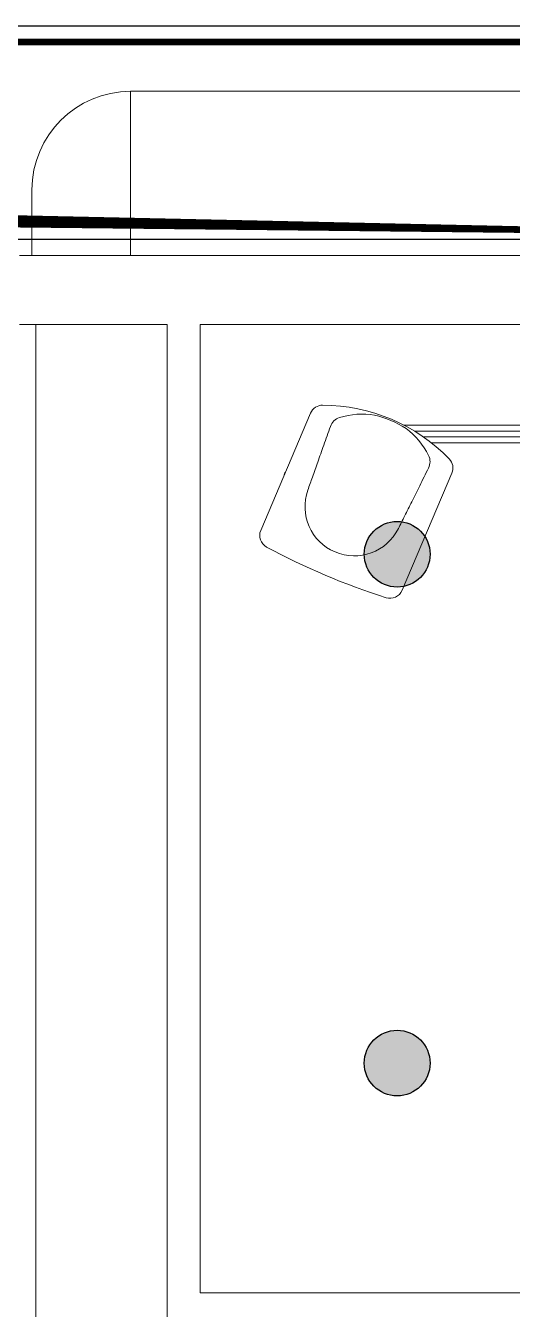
# Model space of a CAD drawing. Header units: metres. Extents: x 11578468 to 47831421, y -58341524 to -14256839.
# Drawn here: x 23844835 to 23846316, y -29060282 to -29056372 of the extents above; entities that cross this region are included whole.
import ezdxf

# ---------------------------------------------------------------- set-up
doc = ezdxf.new("R2010")
doc.units = ezdxf.units.M
doc.header["$LTSCALE"] = 50
doc.header["$MEASUREMENT"] = 0
doc.linetypes.add('DASHEDX2', pattern=[1.5, 1, -0.5])
doc.linetypes.add('DH-HID2', pattern=[1.2000000000000002, 0.8, -0.4])
doc.layers.get('0').update_dxf_attribs({"linetype": 'CONTINUOUS'})
doc.layers.add('FU-FURM', color=251, linetype='DH-HID2')
doc.layers.add('wall', color=3, linetype='CONTINUOUS')
doc.layers.add('ha', color=8, linetype='CONTINUOUS', lineweight=5)

# ---------------------------------------------------------------- blocks, each defined once
blk = doc.blocks.new('gasdgd')
at = {"layer": 'ha'}
for p, q in [((23845154.12950897, -29057072.27177929), (23845154.12950897, -29056572.2717794)), ((23845154.12950897, -29056572.2717794), (23847677.69593416, -29056572.2717794)), ((23844854.12950896, -29057072.2717794), (23844854.12950897, -29056872.27061065)), ((23847877.69593414, -29057072.2717794), (23844815.91272162, -29057072.2717794)), ((23847877.69593414, -29057072.27177929), (23845154.12950897, -29057072.27177929)), ((23845265.91272162, -29057282.2717794), (23844815.91272162, -29057282.27177937)), ((23845265.91272162, -29057282.27177941), (23844865.91272162, -29057282.27177941)), ((23844865.91272162, -29057282.27177941), (23844865.91272154, -29063232.27177941)), ((23845265.91272162, -29057282.27177941), (23845265.91272162, -29060332.27177941)), ((23845265.91272154, -29063232.27177941), (23845265.91272162, -29057282.27177941)), ((23845265.91272157, -29057282.27177941), (23845265.91272156, -29063232.2717794)), ((23845365.91272163, -29057282.27177941), (23845365.91272163, -29060232.27177942)), ((23847477.66535536, -29057282.2717794), (23845365.91272164, -29057282.2717794)), ((23845550.55537587, -29057909.46506918), (23845702.07379996, -29057552.51003132)), ((23845986.194355, -29057589.14789684), (23846985.47170885, -29057589.14789684)), ((23846973.91248121, -29057607.39732869), (23846018.59392105, -29057607.39732869)), ((23846726.8658209, -29057624.35846498), (23846044.6794699, -29057624.35846498)), ((23846660.88782918, -29057642.60789683), (23846069.52900256, -29057642.60789683)), ((23846132.58353195, -29057735.25057069), (23845981.06510786, -29058092.20560854)), ((23845365.91272163, -29060232.27177941), (23847627.69593414, -29060232.27177939))]:
    blk.add_line(p, q, dxfattribs=at)
blk.add_arc((23845154.12950897, -29056872.2717794), 300.0000000037253, 90, 180, dxfattribs=at)
for centre, major_axis, ratio, start_param, end_param in [((23845738.94172916, -29057568.15953879), (-28.32094002390373, -28.32094002390371), 0.9999999999992233, 3.926033644069961, 5.096361415831022), ((23845736.24223154, -29058070.49320594), (-383.5293555962153, -383.5293555962152), 0.9999999999997673, 3.129187125181418, 3.921943072831928), ((23845859.26064741, -29057780.82210515), (-159.473051173463, -159.4730511734629), 0.9999999999999531, 3.758531095271598, 4.23768188796582), ((23845803.55405628, -29057607.29568124), (-30.60365309171449, 30.60365309171451), 0.9999999999965826, 5.808719072575566, 6.728090738834739), ((23845822.92339989, -29057866.28516915), (-223.8736114010761, 223.8736114010763), 0.9999999999992276, 4.931335986135396, 5.261386878214072), ((23845859.15840548, -29057780.77870603), (-159.4730511736307, 159.4730511736306), 0.9999999999991042, 4.384244637870708, 4.863395430561594), ((23846022.67991674, -29057700.30908788), (-30.60365309172446, -30.60365309172446), 0.999999999999657, 1.893835786982119, 2.813207453265634), ((23846095.71560275, -29057719.60106321), (-28.3209400238833, -28.3209400238833), 0.9999999999989161, 1.954768762240609, 3.125096804317677), ((23845835.31881518, -29057837.08340196), (-106.1039567220735, -106.1039567220735), 0.999999999999213, -1.125128307255355, 1.893073178110918), ((23845587.42330507, -29057925.11457665), (-28.32094002390332, -28.32094002390329), 0.9999999999991733, -1.18682389134858, 0.2862355543033219), ((23846576.34988543, -29056091.32360198), (-1501.542477795297, 1501.542477795298), 0.9999999999992876, 1.861532422690793, 2.048005101789803), ((23845944.19717866, -29058076.55610107), (-28.32094002389801, -28.32094002389802), 0.9999999999994582, 0.4817093165324052, 1.954768762241311)]:
    blk.add_ellipse(centre, major_axis=major_axis, ratio=ratio, start_param=start_param, end_param=end_param, dxfattribs=at)
for points, knots in [([(23845762.75865561, -29057592.84222318), (23845755.94902569, -29057612.05309802), (23845743.08501722, -29057648.34418275), (23845724.83387196, -29057699.80456362), (23845708.6731085, -29057745.34052661), (23845698.56242391, -29057773.79474919), (23845693.8415335, -29057787.08062172)], [0, 0, 0, 0, 68.62649771822366, 129.6416776591743, 183.841932220474, 231.3156304151337, 231.3156304151337, 231.3156304151337, 231.3156304151337]), ([(23845620.41851619, -29057744.84455183), (23845621.34864027, -29057742.12447258), (23845623.20899907, -29057736.68399056), (23845625.83028506, -29057731.56650556), (23845627.141006, -29057729.0076109)], [0, 0, 0, 0, 9.665258363998179, 19.33166625914649, 19.33166625914649, 19.33166625914649, 19.33166625914649]), ([(23845969.56618309, -29057904.11879167), (23845975.87252592, -29057891.43603642), (23845989.3862253, -29057864.25848734), (23846011.00718941, -29057820.8181672), (23846035.31775695, -29057771.99973102), (23846052.41828059, -29057737.67475423), (23846061.41573817, -29057719.61463341)], [0, 0, 0, 0, 47.69063286783723, 102.1950270204329, 163.3786959789273, 231.3156304113086, 231.3156304113086, 231.3156304113086, 231.3156304113086])]:
    blk.add_open_spline(points, degree=3, knots=knots, dxfattribs=at)

msp = doc.modelspace()

# ---------------------------------------------------------------- hatches: boundary and pattern name
at = {"layer": 'wall', "ltscale": 10}
h = msp.add_hatch(color=1, dxfattribs=at)
h.dxf.hatch_style = 1
h.paths.add_polyline_path([(23846065.91272163, -29057982.2717794, 1), (23845865.91272163, -29057982.2717794, 1)])
h = msp.add_hatch(color=1, dxfattribs=at)
h.dxf.hatch_style = 1
h.paths.add_polyline_path([(23846065.91272162, -29059532.27177941, 1), (23845865.91272162, -29059532.27177941, 1)])

# ---------------------------------------------------------------- linework, layer by layer
msp.add_lwpolyline([(23849277.69596847, -29056372.27177927), (23849277.69596847, -29064392.27177943), (23837427.69585676, -29064392.27177922), (23837427.69585676, -29056372.27177951), (23849277.69596847, -29056372.27177926)])
at = {"color": 10, "linetype": 'DASHEDX2', "ltscale": 5, "const_width": 20}
msp.add_lwpolyline([(23849227.69596847, -29056422.27177926), (23849227.69596846, -29064342.27177942), (23837477.69585676, -29064342.27177922), (23837477.69585676, -29056422.27177951)], close=True, dxfattribs=at)
msp.add_lwpolyline([(23848227.69593416, -29063792.27177941), (23842327.69593448, -29063792.27177931), (23842327.69593415, -29056972.27177942), (23848227.69593415, -29056972.27177928), (23848227.69593416, -29063792.2717794)], dxfattribs=at)
msp.add_lwpolyline([(23848177.69593416, -29063742.2717794), (23842377.69593447, -29063742.27177931), (23842377.69593415, -29057022.27177941), (23848177.69593415, -29057022.27177928)], close=True)
for centre in [(23845965.91272163, -29057982.2717794), (23845965.91272162, -29059532.27177941)]:
    msp.add_circle(centre, 100)

# ---------------------------------------------------------------- block references
at = {"layer": 'FU-FURM', "color": 8, "ltscale": 30}
msp.add_blockref('gasdgd', (0, 0), dxfattribs=at)

doc.saveas('drawing.dxf')
